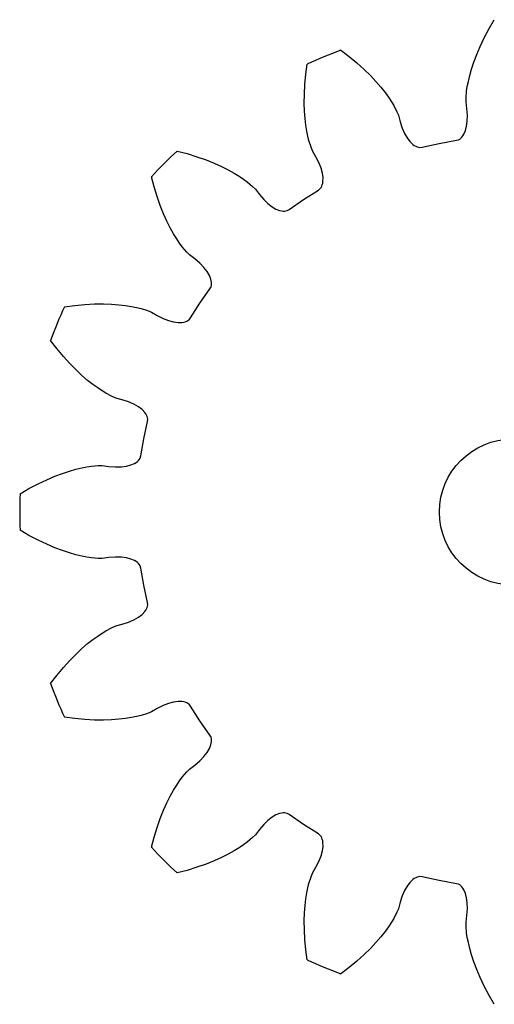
# Model space of a CAD drawing. Extents: x 4.5 to 31.5, y -13.5 to 13.5.
# Drawn here: x 4.5 to 17.5, y -13.49 to 13.49 of the extents above; entities that cross this region are included whole.
import ezdxf

# ---------------------------------------------------------------- set-up
doc = ezdxf.new("R2010")
doc.units = 0

msp = doc.modelspace()

# ---------------------------------------------------------------- linework, layer by layer
msp.add_circle((18, 0), 2)
msp.add_circle((18, 0), 2)
at = {"layer": 'layer0'}
for p, q in [((17.36, 13.248), (17.501, 13.491)), ((17.228, 12.998), (17.36, 13.248)), ((17.115, 12.759), (17.228, 12.998)), ((17.02, 12.536), (17.115, 12.759)), ((13.298, 12.655), (13.522, 12.484)), ((13.522, 12.484), (13.739, 12.304)), ((16.941, 12.328), (17.02, 12.536)), ((12.339, 11.994), (12.376, 12.273)), ((13.739, 12.304), (13.935, 12.127)), ((16.878, 12.135), (16.941, 12.328)), ((12.313, 11.713), (12.339, 11.994)), ((13.935, 12.127), (14.108, 11.957)), ((14.108, 11.957), (14.26, 11.794)), ((16.79, 11.799), (16.828, 11.958)), ((16.828, 11.958), (16.878, 12.135)), ((12.299, 11.449), (12.313, 11.713)), ((14.26, 11.794), (14.393, 11.641)), ((14.393, 11.641), (14.507, 11.496)), ((16.744, 11.535), (16.762, 11.657)), ((16.762, 11.657), (16.79, 11.799)), ((12.297, 11.207), (12.299, 11.449)), ((14.507, 11.496), (14.602, 11.364)), ((14.602, 11.364), (14.683, 11.243)), ((16.726, 11.237), (16.727, 11.347)), ((16.727, 11.347), (16.744, 11.535)), ((12.304, 10.984), (12.297, 11.207)), ((14.683, 11.243), (14.747, 11.138)), ((14.747, 11.138), (14.834, 10.97)), ((16.751, 11.054), (16.726, 11.237)), ((12.32, 10.782), (12.304, 10.984)), ((14.834, 10.97), (14.877, 10.87)), ((14.877, 10.87), (14.924, 10.691)), ((16.764, 10.875), (16.751, 11.054)), ((16.76, 10.714), (16.764, 10.875)), ((12.341, 10.599), (12.32, 10.782)), ((12.367, 10.438), (12.341, 10.599)), ((14.924, 10.691), (14.981, 10.52)), ((16.711, 10.452), (16.742, 10.572)), ((16.742, 10.572), (16.76, 10.714)), ((12.395, 10.296), (12.367, 10.438)), ((12.425, 10.176), (12.395, 10.296)), ((14.981, 10.52), (15.045, 10.372)), ((15.045, 10.372), (15.116, 10.249)), ((16.586, 10.245), (16.616, 10.275)), ((16.616, 10.275), (16.643, 10.311)), ((16.643, 10.311), (16.668, 10.352)), ((16.668, 10.352), (16.711, 10.452)), ((12.481, 9.996), (12.425, 10.176)), ((12.522, 9.894), (12.481, 9.996)), ((15.116, 10.249), (15.191, 10.149)), ((15.191, 10.149), (15.269, 10.074)), ((15.269, 10.074), (15.308, 10.046)), ((15.308, 10.046), (15.347, 10.023)), ((15.347, 10.023), (15.385, 10.006)), ((15.385, 10.006), (15.423, 9.996)), ((15.423, 9.996), (15.46, 9.991)), ((15.46, 9.991), (15.523, 9.998)), ((15.523, 9.998), (15.991, 10.102)), ((15.991, 10.102), (16.463, 10.185)), ((16.463, 10.185), (16.523, 10.203)), ((16.523, 10.203), (16.555, 10.221)), ((16.555, 10.221), (16.586, 10.245)), ((8.813, 9.892), (9.085, 9.82)), ((9.085, 9.82), (9.355, 9.737)), ((9.355, 9.737), (9.604, 9.648)), ((12.615, 9.735), (12.522, 9.894)), ((12.696, 9.574), (12.615, 9.735)), ((9.604, 9.648), (9.829, 9.557)), ((9.829, 9.557), (10.031, 9.466)), ((10.031, 9.466), (10.213, 9.374)), ((12.755, 9.424), (12.696, 9.574)), ((8.18, 8.915), (8.108, 9.187)), ((10.213, 9.374), (10.373, 9.284)), ((10.373, 9.284), (10.512, 9.199)), ((10.512, 9.199), (10.632, 9.118)), ((12.792, 9.286), (12.755, 9.424)), ((12.809, 9.163), (12.792, 9.286)), ((8.263, 8.645), (8.18, 8.915)), ((10.632, 9.118), (10.732, 9.045)), ((10.732, 9.045), (10.877, 8.924)), ((10.877, 8.924), (10.955, 8.847)), ((12.754, 8.89), (12.773, 8.925)), ((12.773, 8.925), (12.789, 8.964)), ((12.789, 8.964), (12.8, 9.007)), ((12.8, 9.007), (12.808, 9.055)), ((12.808, 9.055), (12.809, 9.163)), ((8.352, 8.396), (8.263, 8.645)), ((10.955, 8.847), (11.067, 8.7)), ((11.067, 8.7), (11.185, 8.564)), ((12.278, 8.564), (12.682, 8.821)), ((12.682, 8.821), (12.731, 8.861)), ((12.731, 8.861), (12.754, 8.89)), ((8.443, 8.171), (8.352, 8.396)), ((11.185, 8.564), (11.301, 8.452)), ((11.301, 8.452), (11.414, 8.365)), ((11.414, 8.365), (11.521, 8.302)), ((11.885, 8.289), (12.278, 8.564)), ((8.534, 7.969), (8.443, 8.171)), ((11.521, 8.302), (11.621, 8.262)), ((11.621, 8.262), (11.668, 8.251)), ((11.668, 8.251), (11.713, 8.245)), ((11.713, 8.245), (11.755, 8.244)), ((11.755, 8.244), (11.794, 8.249)), ((11.794, 8.249), (11.83, 8.259)), ((11.83, 8.259), (11.885, 8.289)), ((8.626, 7.787), (8.534, 7.969)), ((8.716, 7.627), (8.626, 7.787)), ((8.801, 7.488), (8.716, 7.627)), ((8.882, 7.368), (8.801, 7.488)), ((8.955, 7.268), (8.882, 7.368)), ((9.076, 7.123), (8.955, 7.268)), ((9.153, 7.045), (9.076, 7.123)), ((9.3, 6.933), (9.153, 7.045)), ((9.436, 6.815), (9.3, 6.933)), ((9.548, 6.699), (9.436, 6.815)), ((9.635, 6.586), (9.548, 6.699)), ((9.698, 6.479), (9.635, 6.586)), ((9.738, 6.379), (9.698, 6.479)), ((9.749, 6.332), (9.738, 6.379)), ((9.741, 6.17), (9.751, 6.206)), ((9.755, 6.287), (9.749, 6.332)), ((9.751, 6.206), (9.756, 6.245)), ((9.756, 6.245), (9.755, 6.287)), ((9.436, 5.722), (9.711, 6.115)), ((9.711, 6.115), (9.741, 6.17)), ((6.006, 5.661), (6.287, 5.687)), ((6.287, 5.687), (6.551, 5.701)), ((6.551, 5.701), (6.793, 5.703)), ((6.793, 5.703), (7.016, 5.696)), ((7.016, 5.696), (7.218, 5.68)), ((7.218, 5.68), (7.401, 5.659)), ((9.179, 5.318), (9.436, 5.722)), ((5.727, 5.624), (6.006, 5.661)), ((7.401, 5.659), (7.562, 5.633)), ((7.562, 5.633), (7.704, 5.605)), ((7.704, 5.605), (7.824, 5.575)), ((7.824, 5.575), (8.004, 5.519)), ((8.004, 5.519), (8.106, 5.478)), ((8.106, 5.478), (8.265, 5.385)), ((8.265, 5.385), (8.426, 5.304)), ((8.426, 5.304), (8.576, 5.245)), ((8.576, 5.245), (8.714, 5.208)), ((8.714, 5.208), (8.837, 5.191)), ((8.837, 5.191), (8.945, 5.192)), ((8.945, 5.192), (8.993, 5.2)), ((8.993, 5.2), (9.036, 5.211)), ((9.036, 5.211), (9.075, 5.227)), ((9.075, 5.227), (9.11, 5.246)), ((9.11, 5.246), (9.139, 5.269)), ((9.139, 5.269), (9.179, 5.318)), ((5.516, 4.478), (5.345, 4.702)), ((5.696, 4.261), (5.516, 4.478)), ((5.873, 4.065), (5.696, 4.261)), ((6.043, 3.892), (5.873, 4.065)), ((6.206, 3.74), (6.043, 3.892)), ((6.359, 3.607), (6.206, 3.74)), ((6.504, 3.493), (6.359, 3.607)), ((6.636, 3.398), (6.504, 3.493)), ((6.757, 3.317), (6.636, 3.398)), ((6.862, 3.253), (6.757, 3.317)), ((7.03, 3.166), (6.862, 3.253)), ((7.13, 3.123), (7.03, 3.166)), ((7.309, 3.076), (7.13, 3.123)), ((7.48, 3.019), (7.309, 3.076)), ((7.628, 2.955), (7.48, 3.019)), ((7.751, 2.884), (7.628, 2.955)), ((7.851, 2.809), (7.751, 2.884)), ((7.926, 2.731), (7.851, 2.809)), ((7.954, 2.692), (7.926, 2.731)), ((7.898, 2.009), (8.002, 2.477)), ((7.977, 2.653), (7.954, 2.692)), ((7.994, 2.615), (7.977, 2.653)), ((8.004, 2.577), (7.994, 2.615)), ((8.002, 2.477), (8.009, 2.54)), ((8.009, 2.54), (8.004, 2.577)), ((7.815, 1.537), (7.898, 2.009)), ((7.648, 1.332), (7.689, 1.357)), ((7.689, 1.357), (7.725, 1.384)), ((7.725, 1.384), (7.755, 1.414)), ((7.755, 1.414), (7.779, 1.445)), ((7.779, 1.445), (7.797, 1.477)), ((7.797, 1.477), (7.815, 1.537)), ((5.672, 1.059), (5.865, 1.122)), ((5.865, 1.122), (6.042, 1.172)), ((6.042, 1.172), (6.201, 1.21)), ((6.201, 1.21), (6.343, 1.238)), ((6.343, 1.238), (6.465, 1.256)), ((6.465, 1.256), (6.653, 1.273)), ((6.653, 1.273), (6.763, 1.274)), ((6.763, 1.274), (6.946, 1.249)), ((6.946, 1.249), (7.125, 1.236)), ((7.125, 1.236), (7.286, 1.24)), ((7.286, 1.24), (7.428, 1.258)), ((7.428, 1.258), (7.548, 1.289)), ((7.548, 1.289), (7.648, 1.332)), ((5.002, 0.772), (5.241, 0.885)), ((5.241, 0.885), (5.464, 0.98)), ((5.464, 0.98), (5.672, 1.059)), ((4.509, 0.499), (4.752, 0.64)), ((4.752, 0.64), (5.002, 0.772)), ((4.752, -0.64), (4.509, -0.499)), ((5.002, -0.772), (4.752, -0.64)), ((5.241, -0.885), (5.002, -0.772)), ((5.464, -0.98), (5.241, -0.885)), ((5.672, -1.059), (5.464, -0.98)), ((5.865, -1.122), (5.672, -1.059)), ((6.042, -1.172), (5.865, -1.122)), ((6.201, -1.21), (6.042, -1.172)), ((6.343, -1.238), (6.201, -1.21)), ((6.465, -1.256), (6.343, -1.238)), ((6.653, -1.273), (6.465, -1.256)), ((6.763, -1.274), (6.653, -1.273)), ((6.946, -1.249), (6.763, -1.274)), ((7.125, -1.236), (6.946, -1.249)), ((7.286, -1.24), (7.125, -1.236)), ((7.428, -1.258), (7.286, -1.24)), ((7.548, -1.289), (7.428, -1.258)), ((7.648, -1.332), (7.548, -1.289)), ((7.689, -1.357), (7.648, -1.332)), ((7.725, -1.384), (7.689, -1.357)), ((7.755, -1.414), (7.725, -1.384)), ((7.779, -1.445), (7.755, -1.414)), ((7.797, -1.477), (7.779, -1.445)), ((7.815, -1.537), (7.797, -1.477)), ((7.898, -2.009), (7.815, -1.537)), ((8.002, -2.477), (7.898, -2.009)), ((7.926, -2.731), (7.954, -2.692)), ((7.954, -2.692), (7.977, -2.653)), ((7.977, -2.653), (7.994, -2.615)), ((7.994, -2.615), (8.004, -2.577)), ((8.009, -2.54), (8.002, -2.477)), ((8.004, -2.577), (8.009, -2.54)), ((7.48, -3.019), (7.628, -2.955)), ((7.628, -2.955), (7.751, -2.884)), ((7.751, -2.884), (7.851, -2.809)), ((7.851, -2.809), (7.926, -2.731)), ((6.862, -3.253), (7.03, -3.166)), ((7.03, -3.166), (7.13, -3.123)), ((7.13, -3.123), (7.309, -3.076)), ((7.309, -3.076), (7.48, -3.019)), ((6.359, -3.607), (6.504, -3.493)), ((6.504, -3.493), (6.636, -3.398)), ((6.636, -3.398), (6.757, -3.317)), ((6.757, -3.317), (6.862, -3.253)), ((6.043, -3.892), (6.206, -3.74)), ((6.206, -3.74), (6.359, -3.607)), ((5.873, -4.065), (6.043, -3.892)), ((5.516, -4.478), (5.696, -4.261)), ((5.696, -4.261), (5.873, -4.065)), ((5.345, -4.702), (5.516, -4.478)), ((8.265, -5.385), (8.106, -5.478)), ((8.426, -5.304), (8.265, -5.385)), ((8.576, -5.245), (8.426, -5.304)), ((8.714, -5.208), (8.576, -5.245)), ((8.837, -5.191), (8.714, -5.208)), ((8.945, -5.192), (8.837, -5.191)), ((8.993, -5.2), (8.945, -5.192)), ((9.036, -5.211), (8.993, -5.2)), ((9.075, -5.227), (9.036, -5.211)), ((9.11, -5.246), (9.075, -5.227)), ((9.139, -5.269), (9.11, -5.246)), ((9.179, -5.318), (9.139, -5.269)), ((9.436, -5.722), (9.179, -5.318)), ((6.006, -5.661), (5.727, -5.624)), ((6.287, -5.687), (6.006, -5.661)), ((7.401, -5.659), (7.218, -5.68)), ((7.562, -5.633), (7.401, -5.659)), ((7.704, -5.605), (7.562, -5.633)), ((7.824, -5.575), (7.704, -5.605)), ((8.004, -5.519), (7.824, -5.575)), ((8.106, -5.478), (8.004, -5.519)), ((6.551, -5.701), (6.287, -5.687)), ((6.793, -5.703), (6.551, -5.701)), ((7.016, -5.696), (6.793, -5.703)), ((7.218, -5.68), (7.016, -5.696)), ((9.711, -6.115), (9.436, -5.722)), ((9.741, -6.17), (9.711, -6.115)), ((9.751, -6.206), (9.741, -6.17)), ((9.698, -6.479), (9.738, -6.379)), ((9.738, -6.379), (9.749, -6.332)), ((9.749, -6.332), (9.755, -6.287)), ((9.756, -6.245), (9.751, -6.206)), ((9.755, -6.287), (9.756, -6.245)), ((9.436, -6.815), (9.548, -6.699)), ((9.548, -6.699), (9.635, -6.586)), ((9.635, -6.586), (9.698, -6.479)), ((9.153, -7.045), (9.3, -6.933)), ((9.3, -6.933), (9.436, -6.815)), ((8.882, -7.368), (8.955, -7.268)), ((8.955, -7.268), (9.076, -7.123)), ((9.076, -7.123), (9.153, -7.045)), ((8.716, -7.627), (8.801, -7.488)), ((8.801, -7.488), (8.882, -7.368)), ((8.534, -7.969), (8.626, -7.787)), ((8.626, -7.787), (8.716, -7.627)), ((8.443, -8.171), (8.534, -7.969)), ((8.352, -8.396), (8.443, -8.171)), ((11.521, -8.302), (11.414, -8.365)), ((11.621, -8.262), (11.521, -8.302)), ((11.668, -8.251), (11.621, -8.262)), ((11.713, -8.245), (11.668, -8.251)), ((11.755, -8.244), (11.713, -8.245)), ((11.794, -8.249), (11.755, -8.244)), ((11.83, -8.259), (11.794, -8.249)), ((11.885, -8.289), (11.83, -8.259)), ((12.278, -8.564), (11.885, -8.289)), ((8.263, -8.645), (8.352, -8.396)), ((11.185, -8.564), (11.067, -8.7)), ((11.301, -8.452), (11.185, -8.564)), ((11.414, -8.365), (11.301, -8.452)), ((12.682, -8.821), (12.278, -8.564)), ((8.18, -8.915), (8.263, -8.645)), ((10.955, -8.847), (10.877, -8.924)), ((11.067, -8.7), (10.955, -8.847)), ((12.731, -8.861), (12.682, -8.821)), ((12.754, -8.89), (12.731, -8.861)), ((12.773, -8.925), (12.754, -8.89)), ((8.108, -9.187), (8.18, -8.915)), ((10.632, -9.118), (10.512, -9.199)), ((10.732, -9.045), (10.632, -9.118)), ((10.877, -8.924), (10.732, -9.045)), ((12.789, -8.964), (12.773, -8.925)), ((12.8, -9.007), (12.789, -8.964)), ((12.792, -9.286), (12.809, -9.163)), ((12.808, -9.055), (12.8, -9.007)), ((12.809, -9.163), (12.808, -9.055)), ((10.213, -9.374), (10.031, -9.466)), ((10.373, -9.284), (10.213, -9.374)), ((10.512, -9.199), (10.373, -9.284)), ((12.696, -9.574), (12.755, -9.424)), ((12.755, -9.424), (12.792, -9.286)), ((9.604, -9.648), (9.355, -9.737)), ((9.829, -9.557), (9.604, -9.648)), ((10.031, -9.466), (9.829, -9.557)), ((12.615, -9.735), (12.696, -9.574)), ((9.085, -9.82), (8.813, -9.892)), ((9.355, -9.737), (9.085, -9.82)), ((12.481, -9.996), (12.522, -9.894)), ((12.522, -9.894), (12.615, -9.735)), ((12.395, -10.296), (12.425, -10.176)), ((12.425, -10.176), (12.481, -9.996)), ((15.116, -10.249), (15.045, -10.372)), ((15.191, -10.149), (15.116, -10.249)), ((15.269, -10.074), (15.191, -10.149)), ((15.308, -10.046), (15.269, -10.074)), ((15.347, -10.023), (15.308, -10.046)), ((15.385, -10.006), (15.347, -10.023)), ((15.423, -9.996), (15.385, -10.006)), ((15.46, -9.991), (15.423, -9.996)), ((15.523, -9.998), (15.46, -9.991)), ((15.991, -10.102), (15.523, -9.998)), ((16.463, -10.185), (15.991, -10.102)), ((16.523, -10.203), (16.463, -10.185)), ((16.555, -10.221), (16.523, -10.203)), ((16.586, -10.245), (16.555, -10.221)), ((16.616, -10.275), (16.586, -10.245)), ((12.341, -10.599), (12.367, -10.438)), ((12.367, -10.438), (12.395, -10.296)), ((14.981, -10.52), (14.924, -10.691)), ((15.045, -10.372), (14.981, -10.52)), ((16.643, -10.311), (16.616, -10.275)), ((16.668, -10.352), (16.643, -10.311)), ((16.711, -10.452), (16.668, -10.352)), ((16.742, -10.572), (16.711, -10.452)), ((12.304, -10.984), (12.32, -10.782)), ((12.32, -10.782), (12.341, -10.599)), ((14.924, -10.691), (14.877, -10.87)), ((16.76, -10.714), (16.742, -10.572)), ((16.764, -10.875), (16.76, -10.714)), ((12.297, -11.207), (12.304, -10.984)), ((14.834, -10.97), (14.747, -11.138)), ((14.877, -10.87), (14.834, -10.97)), ((16.726, -11.237), (16.751, -11.054)), ((16.751, -11.054), (16.764, -10.875)), ((12.299, -11.449), (12.297, -11.207)), ((14.683, -11.243), (14.602, -11.364)), ((14.747, -11.138), (14.683, -11.243)), ((16.727, -11.347), (16.726, -11.237)), ((12.313, -11.713), (12.299, -11.449)), ((14.507, -11.496), (14.393, -11.641)), ((14.602, -11.364), (14.507, -11.496)), ((16.744, -11.535), (16.727, -11.347)), ((16.762, -11.657), (16.744, -11.535)), ((12.339, -11.994), (12.313, -11.713)), ((14.26, -11.794), (14.108, -11.957)), ((14.393, -11.641), (14.26, -11.794)), ((16.79, -11.799), (16.762, -11.657)), ((16.828, -11.958), (16.79, -11.799)), ((12.376, -12.273), (12.339, -11.994)), ((13.935, -12.127), (13.739, -12.304)), ((14.108, -11.957), (13.935, -12.127)), ((16.878, -12.135), (16.828, -11.958)), ((16.941, -12.328), (16.878, -12.135)), ((13.739, -12.304), (13.522, -12.484)), ((17.02, -12.536), (16.941, -12.328)), ((13.522, -12.484), (13.298, -12.655)), ((17.115, -12.759), (17.02, -12.536)), ((17.228, -12.998), (17.115, -12.759)), ((17.36, -13.248), (17.228, -12.998)), ((17.501, -13.491), (17.36, -13.248))]:
    msp.add_line(p, q, dxfattribs=at)
for start, end in [(110.3819, 114.6181), (132.8819, 137.1181), (155.3819, 159.6181), (177.8819, 182.1181), (200.3819, 204.6181), (222.8819, 227.1181), (245.3819, 249.6181)]:
    msp.add_arc((18, 0), 13.5, start, end, dxfattribs=at)
at = {"layer": 'layer1'}
for p, q in [((17.36, 13.248), (17.501, 13.491)), ((17.228, 12.998), (17.36, 13.248)), ((17.115, 12.759), (17.228, 12.998)), ((17.02, 12.536), (17.115, 12.759)), ((13.298, 12.655), (13.522, 12.484)), ((13.522, 12.484), (13.739, 12.304)), ((16.941, 12.328), (17.02, 12.536)), ((12.339, 11.994), (12.376, 12.273)), ((13.739, 12.304), (13.935, 12.127)), ((16.878, 12.135), (16.941, 12.328)), ((12.313, 11.713), (12.339, 11.994)), ((13.935, 12.127), (14.108, 11.957)), ((14.108, 11.957), (14.26, 11.794)), ((16.79, 11.799), (16.828, 11.958)), ((16.828, 11.958), (16.878, 12.135)), ((12.299, 11.449), (12.313, 11.713)), ((14.26, 11.794), (14.393, 11.641)), ((14.393, 11.641), (14.507, 11.496)), ((16.744, 11.535), (16.762, 11.657)), ((16.762, 11.657), (16.79, 11.799)), ((12.297, 11.207), (12.299, 11.449)), ((14.507, 11.496), (14.602, 11.364)), ((14.602, 11.364), (14.683, 11.243)), ((16.726, 11.237), (16.727, 11.347)), ((16.727, 11.347), (16.744, 11.535)), ((12.304, 10.984), (12.297, 11.207)), ((14.683, 11.243), (14.747, 11.138)), ((14.747, 11.138), (14.834, 10.97)), ((16.751, 11.054), (16.726, 11.237)), ((12.32, 10.782), (12.304, 10.984)), ((14.834, 10.97), (14.877, 10.87)), ((14.877, 10.87), (14.924, 10.691)), ((16.764, 10.875), (16.751, 11.054)), ((16.76, 10.714), (16.764, 10.875)), ((12.341, 10.599), (12.32, 10.782)), ((12.367, 10.438), (12.341, 10.599)), ((14.924, 10.691), (14.981, 10.52)), ((16.711, 10.452), (16.742, 10.572)), ((16.742, 10.572), (16.76, 10.714)), ((12.395, 10.296), (12.367, 10.438)), ((12.425, 10.176), (12.395, 10.296)), ((14.981, 10.52), (15.045, 10.372)), ((15.045, 10.372), (15.116, 10.249)), ((16.586, 10.245), (16.616, 10.275)), ((16.616, 10.275), (16.643, 10.311)), ((16.643, 10.311), (16.668, 10.352)), ((16.668, 10.352), (16.711, 10.452)), ((12.481, 9.996), (12.425, 10.176)), ((12.522, 9.894), (12.481, 9.996)), ((15.116, 10.249), (15.191, 10.149)), ((15.191, 10.149), (15.269, 10.074)), ((15.269, 10.074), (15.308, 10.046)), ((15.308, 10.046), (15.347, 10.023)), ((15.347, 10.023), (15.385, 10.006)), ((15.385, 10.006), (15.423, 9.996)), ((15.423, 9.996), (15.46, 9.991)), ((15.46, 9.991), (15.523, 9.998)), ((15.523, 9.998), (15.991, 10.102)), ((15.991, 10.102), (16.463, 10.185)), ((16.463, 10.185), (16.523, 10.203)), ((16.523, 10.203), (16.555, 10.221)), ((16.555, 10.221), (16.586, 10.245)), ((8.813, 9.892), (9.085, 9.82)), ((9.085, 9.82), (9.355, 9.737)), ((9.355, 9.737), (9.604, 9.648)), ((12.615, 9.735), (12.522, 9.894)), ((12.696, 9.574), (12.615, 9.735)), ((9.604, 9.648), (9.829, 9.557)), ((9.829, 9.557), (10.031, 9.466)), ((10.031, 9.466), (10.213, 9.374)), ((12.755, 9.424), (12.696, 9.574)), ((8.18, 8.915), (8.108, 9.187)), ((10.213, 9.374), (10.373, 9.284)), ((10.373, 9.284), (10.512, 9.199)), ((10.512, 9.199), (10.632, 9.118)), ((12.792, 9.286), (12.755, 9.424)), ((12.809, 9.163), (12.792, 9.286)), ((8.263, 8.645), (8.18, 8.915)), ((10.632, 9.118), (10.732, 9.045)), ((10.732, 9.045), (10.877, 8.924)), ((10.877, 8.924), (10.955, 8.847)), ((12.754, 8.89), (12.773, 8.925)), ((12.773, 8.925), (12.789, 8.964)), ((12.789, 8.964), (12.8, 9.007)), ((12.8, 9.007), (12.808, 9.055)), ((12.808, 9.055), (12.809, 9.163)), ((8.352, 8.396), (8.263, 8.645)), ((10.955, 8.847), (11.067, 8.7)), ((11.067, 8.7), (11.185, 8.564)), ((12.278, 8.564), (12.682, 8.821)), ((12.682, 8.821), (12.731, 8.861)), ((12.731, 8.861), (12.754, 8.89)), ((8.443, 8.171), (8.352, 8.396)), ((11.185, 8.564), (11.301, 8.452)), ((11.301, 8.452), (11.414, 8.365)), ((11.414, 8.365), (11.521, 8.302)), ((11.885, 8.289), (12.278, 8.564)), ((8.534, 7.969), (8.443, 8.171)), ((11.521, 8.302), (11.621, 8.262)), ((11.621, 8.262), (11.668, 8.251)), ((11.668, 8.251), (11.713, 8.245)), ((11.713, 8.245), (11.755, 8.244)), ((11.755, 8.244), (11.794, 8.249)), ((11.794, 8.249), (11.83, 8.259)), ((11.83, 8.259), (11.885, 8.289)), ((8.626, 7.787), (8.534, 7.969)), ((8.716, 7.627), (8.626, 7.787)), ((8.801, 7.488), (8.716, 7.627)), ((8.882, 7.368), (8.801, 7.488)), ((8.955, 7.268), (8.882, 7.368)), ((9.076, 7.123), (8.955, 7.268)), ((9.153, 7.045), (9.076, 7.123)), ((9.3, 6.933), (9.153, 7.045)), ((9.436, 6.815), (9.3, 6.933)), ((9.548, 6.699), (9.436, 6.815)), ((9.635, 6.586), (9.548, 6.699)), ((9.698, 6.479), (9.635, 6.586)), ((9.738, 6.379), (9.698, 6.479)), ((9.749, 6.332), (9.738, 6.379)), ((9.741, 6.17), (9.751, 6.206)), ((9.755, 6.287), (9.749, 6.332)), ((9.751, 6.206), (9.756, 6.245)), ((9.756, 6.245), (9.755, 6.287)), ((9.436, 5.722), (9.711, 6.115)), ((9.711, 6.115), (9.741, 6.17)), ((6.006, 5.661), (6.287, 5.687)), ((6.287, 5.687), (6.551, 5.701)), ((6.551, 5.701), (6.793, 5.703)), ((6.793, 5.703), (7.016, 5.696)), ((7.016, 5.696), (7.218, 5.68)), ((7.218, 5.68), (7.401, 5.659)), ((9.179, 5.318), (9.436, 5.722)), ((5.727, 5.624), (6.006, 5.661)), ((7.401, 5.659), (7.562, 5.633)), ((7.562, 5.633), (7.704, 5.605)), ((7.704, 5.605), (7.824, 5.575)), ((7.824, 5.575), (8.004, 5.519)), ((8.004, 5.519), (8.106, 5.478)), ((8.106, 5.478), (8.265, 5.385)), ((8.265, 5.385), (8.426, 5.304)), ((8.426, 5.304), (8.576, 5.245)), ((8.576, 5.245), (8.714, 5.208)), ((8.714, 5.208), (8.837, 5.191)), ((8.837, 5.191), (8.945, 5.192)), ((8.945, 5.192), (8.993, 5.2)), ((8.993, 5.2), (9.036, 5.211)), ((9.036, 5.211), (9.075, 5.227)), ((9.075, 5.227), (9.11, 5.246)), ((9.11, 5.246), (9.139, 5.269)), ((9.139, 5.269), (9.179, 5.318)), ((5.516, 4.478), (5.345, 4.702)), ((5.696, 4.261), (5.516, 4.478)), ((5.873, 4.065), (5.696, 4.261)), ((6.043, 3.892), (5.873, 4.065)), ((6.206, 3.74), (6.043, 3.892)), ((6.359, 3.607), (6.206, 3.74)), ((6.504, 3.493), (6.359, 3.607)), ((6.636, 3.398), (6.504, 3.493)), ((6.757, 3.317), (6.636, 3.398)), ((6.862, 3.253), (6.757, 3.317)), ((7.03, 3.166), (6.862, 3.253)), ((7.13, 3.123), (7.03, 3.166)), ((7.309, 3.076), (7.13, 3.123)), ((7.48, 3.019), (7.309, 3.076)), ((7.628, 2.955), (7.48, 3.019)), ((7.751, 2.884), (7.628, 2.955)), ((7.851, 2.809), (7.751, 2.884)), ((7.926, 2.731), (7.851, 2.809)), ((7.954, 2.692), (7.926, 2.731)), ((7.898, 2.009), (8.002, 2.477)), ((7.977, 2.653), (7.954, 2.692)), ((7.994, 2.615), (7.977, 2.653)), ((8.004, 2.577), (7.994, 2.615)), ((8.002, 2.477), (8.009, 2.54)), ((8.009, 2.54), (8.004, 2.577)), ((7.815, 1.537), (7.898, 2.009)), ((7.648, 1.332), (7.689, 1.357)), ((7.689, 1.357), (7.725, 1.384)), ((7.725, 1.384), (7.755, 1.414)), ((7.755, 1.414), (7.779, 1.445)), ((7.779, 1.445), (7.797, 1.477)), ((7.797, 1.477), (7.815, 1.537)), ((5.672, 1.059), (5.865, 1.122)), ((5.865, 1.122), (6.042, 1.172)), ((6.042, 1.172), (6.201, 1.21)), ((6.201, 1.21), (6.343, 1.238)), ((6.343, 1.238), (6.465, 1.256)), ((6.465, 1.256), (6.653, 1.273)), ((6.653, 1.273), (6.763, 1.274)), ((6.763, 1.274), (6.946, 1.249)), ((6.946, 1.249), (7.125, 1.236)), ((7.125, 1.236), (7.286, 1.24)), ((7.286, 1.24), (7.428, 1.258)), ((7.428, 1.258), (7.548, 1.289)), ((7.548, 1.289), (7.648, 1.332)), ((5.002, 0.772), (5.241, 0.885)), ((5.241, 0.885), (5.464, 0.98)), ((5.464, 0.98), (5.672, 1.059)), ((4.509, 0.499), (4.752, 0.64)), ((4.752, 0.64), (5.002, 0.772)), ((4.752, -0.64), (4.509, -0.499)), ((5.002, -0.772), (4.752, -0.64)), ((5.241, -0.885), (5.002, -0.772)), ((5.464, -0.98), (5.241, -0.885)), ((5.672, -1.059), (5.464, -0.98)), ((5.865, -1.122), (5.672, -1.059)), ((6.042, -1.172), (5.865, -1.122)), ((6.201, -1.21), (6.042, -1.172)), ((6.343, -1.238), (6.201, -1.21)), ((6.465, -1.256), (6.343, -1.238)), ((6.653, -1.273), (6.465, -1.256)), ((6.763, -1.274), (6.653, -1.273)), ((6.946, -1.249), (6.763, -1.274)), ((7.125, -1.236), (6.946, -1.249)), ((7.286, -1.24), (7.125, -1.236)), ((7.428, -1.258), (7.286, -1.24)), ((7.548, -1.289), (7.428, -1.258)), ((7.648, -1.332), (7.548, -1.289)), ((7.689, -1.357), (7.648, -1.332)), ((7.725, -1.384), (7.689, -1.357)), ((7.755, -1.414), (7.725, -1.384)), ((7.779, -1.445), (7.755, -1.414)), ((7.797, -1.477), (7.779, -1.445)), ((7.815, -1.537), (7.797, -1.477)), ((7.898, -2.009), (7.815, -1.537)), ((8.002, -2.477), (7.898, -2.009)), ((7.926, -2.731), (7.954, -2.692)), ((7.954, -2.692), (7.977, -2.653)), ((7.977, -2.653), (7.994, -2.615)), ((7.994, -2.615), (8.004, -2.577)), ((8.009, -2.54), (8.002, -2.477)), ((8.004, -2.577), (8.009, -2.54)), ((7.48, -3.019), (7.628, -2.955)), ((7.628, -2.955), (7.751, -2.884)), ((7.751, -2.884), (7.851, -2.809)), ((7.851, -2.809), (7.926, -2.731)), ((6.862, -3.253), (7.03, -3.166)), ((7.03, -3.166), (7.13, -3.123)), ((7.13, -3.123), (7.309, -3.076)), ((7.309, -3.076), (7.48, -3.019)), ((6.359, -3.607), (6.504, -3.493)), ((6.504, -3.493), (6.636, -3.398)), ((6.636, -3.398), (6.757, -3.317)), ((6.757, -3.317), (6.862, -3.253)), ((6.043, -3.892), (6.206, -3.74)), ((6.206, -3.74), (6.359, -3.607)), ((5.873, -4.065), (6.043, -3.892)), ((5.516, -4.478), (5.696, -4.261)), ((5.696, -4.261), (5.873, -4.065)), ((5.345, -4.702), (5.516, -4.478)), ((8.265, -5.385), (8.106, -5.478)), ((8.426, -5.304), (8.265, -5.385)), ((8.576, -5.245), (8.426, -5.304)), ((8.714, -5.208), (8.576, -5.245)), ((8.837, -5.191), (8.714, -5.208)), ((8.945, -5.192), (8.837, -5.191)), ((8.993, -5.2), (8.945, -5.192)), ((9.036, -5.211), (8.993, -5.2)), ((9.075, -5.227), (9.036, -5.211)), ((9.11, -5.246), (9.075, -5.227)), ((9.139, -5.269), (9.11, -5.246)), ((9.179, -5.318), (9.139, -5.269)), ((9.436, -5.722), (9.179, -5.318)), ((6.006, -5.661), (5.727, -5.624)), ((6.287, -5.687), (6.006, -5.661)), ((7.401, -5.659), (7.218, -5.68)), ((7.562, -5.633), (7.401, -5.659)), ((7.704, -5.605), (7.562, -5.633)), ((7.824, -5.575), (7.704, -5.605)), ((8.004, -5.519), (7.824, -5.575)), ((8.106, -5.478), (8.004, -5.519)), ((6.551, -5.701), (6.287, -5.687)), ((6.793, -5.703), (6.551, -5.701)), ((7.016, -5.696), (6.793, -5.703)), ((7.218, -5.68), (7.016, -5.696)), ((9.711, -6.115), (9.436, -5.722)), ((9.741, -6.17), (9.711, -6.115)), ((9.751, -6.206), (9.741, -6.17)), ((9.698, -6.479), (9.738, -6.379)), ((9.738, -6.379), (9.749, -6.332)), ((9.749, -6.332), (9.755, -6.287)), ((9.756, -6.245), (9.751, -6.206)), ((9.755, -6.287), (9.756, -6.245)), ((9.436, -6.815), (9.548, -6.699)), ((9.548, -6.699), (9.635, -6.586)), ((9.635, -6.586), (9.698, -6.479)), ((9.153, -7.045), (9.3, -6.933)), ((9.3, -6.933), (9.436, -6.815)), ((8.882, -7.368), (8.955, -7.268)), ((8.955, -7.268), (9.076, -7.123)), ((9.076, -7.123), (9.153, -7.045)), ((8.716, -7.627), (8.801, -7.488)), ((8.801, -7.488), (8.882, -7.368)), ((8.534, -7.969), (8.626, -7.787)), ((8.626, -7.787), (8.716, -7.627)), ((8.443, -8.171), (8.534, -7.969)), ((8.352, -8.396), (8.443, -8.171)), ((11.521, -8.302), (11.414, -8.365)), ((11.621, -8.262), (11.521, -8.302)), ((11.668, -8.251), (11.621, -8.262)), ((11.713, -8.245), (11.668, -8.251)), ((11.755, -8.244), (11.713, -8.245)), ((11.794, -8.249), (11.755, -8.244)), ((11.83, -8.259), (11.794, -8.249)), ((11.885, -8.289), (11.83, -8.259)), ((12.278, -8.564), (11.885, -8.289)), ((8.263, -8.645), (8.352, -8.396)), ((11.185, -8.564), (11.067, -8.7)), ((11.301, -8.452), (11.185, -8.564)), ((11.414, -8.365), (11.301, -8.452)), ((12.682, -8.821), (12.278, -8.564)), ((8.18, -8.915), (8.263, -8.645)), ((10.955, -8.847), (10.877, -8.924)), ((11.067, -8.7), (10.955, -8.847)), ((12.731, -8.861), (12.682, -8.821)), ((12.754, -8.89), (12.731, -8.861)), ((12.773, -8.925), (12.754, -8.89)), ((8.108, -9.187), (8.18, -8.915)), ((10.632, -9.118), (10.512, -9.199)), ((10.732, -9.045), (10.632, -9.118)), ((10.877, -8.924), (10.732, -9.045)), ((12.789, -8.964), (12.773, -8.925)), ((12.8, -9.007), (12.789, -8.964)), ((12.792, -9.286), (12.809, -9.163)), ((12.808, -9.055), (12.8, -9.007)), ((12.809, -9.163), (12.808, -9.055)), ((10.213, -9.374), (10.031, -9.466)), ((10.373, -9.284), (10.213, -9.374)), ((10.512, -9.199), (10.373, -9.284)), ((12.696, -9.574), (12.755, -9.424)), ((12.755, -9.424), (12.792, -9.286)), ((9.604, -9.648), (9.355, -9.737)), ((9.829, -9.557), (9.604, -9.648)), ((10.031, -9.466), (9.829, -9.557)), ((12.615, -9.735), (12.696, -9.574)), ((9.085, -9.82), (8.813, -9.892)), ((9.355, -9.737), (9.085, -9.82)), ((12.481, -9.996), (12.522, -9.894)), ((12.522, -9.894), (12.615, -9.735)), ((12.395, -10.296), (12.425, -10.176)), ((12.425, -10.176), (12.481, -9.996)), ((15.116, -10.249), (15.045, -10.372)), ((15.191, -10.149), (15.116, -10.249)), ((15.269, -10.074), (15.191, -10.149)), ((15.308, -10.046), (15.269, -10.074)), ((15.347, -10.023), (15.308, -10.046)), ((15.385, -10.006), (15.347, -10.023)), ((15.423, -9.996), (15.385, -10.006)), ((15.46, -9.991), (15.423, -9.996)), ((15.523, -9.998), (15.46, -9.991)), ((15.991, -10.102), (15.523, -9.998)), ((16.463, -10.185), (15.991, -10.102)), ((16.523, -10.203), (16.463, -10.185)), ((16.555, -10.221), (16.523, -10.203)), ((16.586, -10.245), (16.555, -10.221)), ((16.616, -10.275), (16.586, -10.245)), ((12.341, -10.599), (12.367, -10.438)), ((12.367, -10.438), (12.395, -10.296)), ((14.981, -10.52), (14.924, -10.691)), ((15.045, -10.372), (14.981, -10.52)), ((16.643, -10.311), (16.616, -10.275)), ((16.668, -10.352), (16.643, -10.311)), ((16.711, -10.452), (16.668, -10.352)), ((16.742, -10.572), (16.711, -10.452)), ((12.304, -10.984), (12.32, -10.782)), ((12.32, -10.782), (12.341, -10.599)), ((14.924, -10.691), (14.877, -10.87)), ((16.76, -10.714), (16.742, -10.572)), ((16.764, -10.875), (16.76, -10.714)), ((12.297, -11.207), (12.304, -10.984)), ((14.834, -10.97), (14.747, -11.138)), ((14.877, -10.87), (14.834, -10.97)), ((16.726, -11.237), (16.751, -11.054)), ((16.751, -11.054), (16.764, -10.875)), ((12.299, -11.449), (12.297, -11.207)), ((14.683, -11.243), (14.602, -11.364)), ((14.747, -11.138), (14.683, -11.243)), ((16.727, -11.347), (16.726, -11.237)), ((12.313, -11.713), (12.299, -11.449)), ((14.507, -11.496), (14.393, -11.641)), ((14.602, -11.364), (14.507, -11.496)), ((16.744, -11.535), (16.727, -11.347)), ((16.762, -11.657), (16.744, -11.535)), ((12.339, -11.994), (12.313, -11.713)), ((14.26, -11.794), (14.108, -11.957)), ((14.393, -11.641), (14.26, -11.794)), ((16.79, -11.799), (16.762, -11.657)), ((16.828, -11.958), (16.79, -11.799)), ((12.376, -12.273), (12.339, -11.994)), ((13.935, -12.127), (13.739, -12.304)), ((14.108, -11.957), (13.935, -12.127)), ((16.878, -12.135), (16.828, -11.958)), ((16.941, -12.328), (16.878, -12.135)), ((13.739, -12.304), (13.522, -12.484)), ((17.02, -12.536), (16.941, -12.328)), ((13.522, -12.484), (13.298, -12.655)), ((17.115, -12.759), (17.02, -12.536)), ((17.228, -12.998), (17.115, -12.759)), ((17.36, -13.248), (17.228, -12.998)), ((17.501, -13.491), (17.36, -13.248))]:
    msp.add_line(p, q, dxfattribs=at)
for start, end in [(110.3819, 114.6181), (132.8819, 137.1181), (155.3819, 159.6181), (177.8819, 182.1181), (200.3819, 204.6181), (222.8819, 227.1181), (245.3819, 249.6181)]:
    msp.add_arc((18, 0), 13.5, start, end, dxfattribs=at)

doc.saveas('drawing.dxf')
